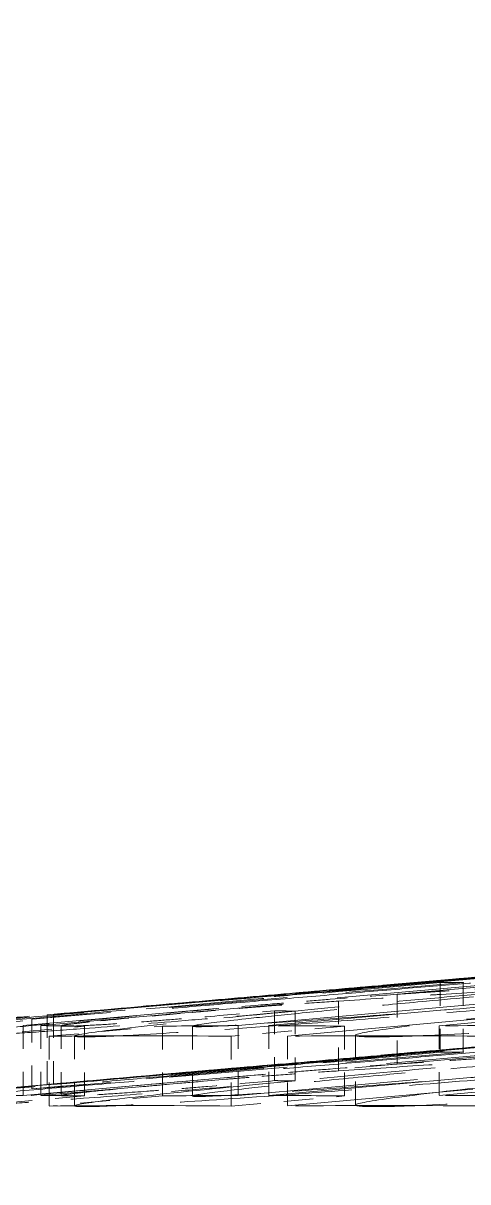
# Model space of a CAD drawing. Header units: millimetres. Extents: x 36 to 2484, y 36 to 1746.
# Drawn here: x 1453.62 to 1455.54, y 1327.18 to 1332.18 of the extents above; entities that cross this region are included whole.
import ezdxf

# ---------------------------------------------------------------- set-up
doc = ezdxf.new("R2010")
doc.units = ezdxf.units.MM
doc.header["$LTSCALE"] = 6
doc.linetypes.add('HIDDEN', pattern=[9.525, 6.35, -3.175])
doc.layers.add('가는파선_A3', color=7, linetype='HIDDEN', lineweight=13, true_color=0x008000)

msp = doc.modelspace()

# ---------------------------------------------------------------- linework, layer by layer
at = {"layer": '가는파선_A3', "ltscale": 0.027561}
for p, q in [((1457.5927, 1328.2029), (1453.6217, 1327.8529)), ((1453.698, 1327.8529), (1457.669, 1328.2029)), ((1454.5494, 1327.8529), (1458.4622, 1328.2029)), ((1458.5941, 1328.2029), (1454.6814, 1327.8529)), ((1453.6217, 1327.5518), (1457.5927, 1327.9017)), ((1457.669, 1327.9017), (1453.698, 1327.5518)), ((1458.4622, 1327.9017), (1454.5494, 1327.5518)), ((1454.6814, 1327.5518), (1458.5941, 1327.9017))]:
    msp.add_line(p, q, dxfattribs=at)
at = {"layer": '가는파선_A3', "ltscale": 0.023739}
for p, q in [((1453.726, 1327.8998), (1457.1733, 1328.2014)), ((1457.2001, 1328.2014), (1453.7529, 1327.8998)), ((1457.1733, 1327.9002), (1453.726, 1327.5987)), ((1453.7529, 1327.5987), (1457.2001, 1327.9002))]:
    msp.add_line(p, q, dxfattribs=at)
at = {"layer": '가는파선_A3', "ltscale": 0.031018}
for p, q in [((1454.763, 1327.8077), (1459.0931, 1328.2013)), ((1459.0931, 1327.9001), (1454.763, 1327.5065))]:
    msp.add_line(p, q, dxfattribs=at)
at = {"layer": '가는파선_A3', "ltscale": 0.011434}
msp.add_line((1456.2596, 1328.1221), (1454.5917, 1327.9761), dxfattribs=at)
at = {"layer": '가는파선_A3', "ltscale": 0.001975}
for p, q in [((1455.421, 1328.0391), (1455.421, 1327.738)), ((1455.5213, 1328.0391), (1455.5213, 1327.738)), ((1454.9822, 1327.9588), (1454.9822, 1327.6577)), ((1455.2359, 1327.9882), (1455.2359, 1327.687)), ((1453.726, 1327.8998), (1453.726, 1327.5987)), ((1453.7529, 1327.8998), (1453.7529, 1327.5987)), ((1454.7072, 1327.9167), (1454.7072, 1327.6156)), ((1454.7964, 1327.9156), (1454.7964, 1327.6145)), ((1453.6217, 1327.8529), (1453.6217, 1327.5518)), ((1453.6598, 1327.8806), (1453.6598, 1327.5795)), ((1453.698, 1327.8529), (1453.698, 1327.5518)), ((1453.7863, 1327.8525), (1453.7863, 1327.5513)), ((1453.8871, 1327.8506), (1453.8871, 1327.5495)), ((1454.2227, 1327.8506), (1454.2227, 1327.5495)), ((1454.3524, 1327.8505), (1454.3524, 1327.5493)), ((1454.5494, 1327.8529), (1454.5494, 1327.5518)), ((1454.6814, 1327.8529), (1454.6814, 1327.5518)), ((1455.0088, 1327.8506), (1455.0088, 1327.5495)), ((1455.417, 1327.8525), (1455.417, 1327.5513)), ((1453.7337, 1327.8069), (1453.7337, 1327.5057)), ((1453.8436, 1327.8081), (1453.8436, 1327.5069)), ((1454.5197, 1327.8069), (1454.5197, 1327.5057)), ((1454.763, 1327.8077), (1454.763, 1327.5065)), ((1455.0563, 1327.8113), (1455.0563, 1327.5101))]:
    msp.add_line(p, q, dxfattribs=at)
at = {"layer": '가는파선_A3', "ltscale": 0.009545}
for p, q in [((1456.759, 1327.9745), (1455.417, 1327.8525)), ((1455.417, 1327.5513), (1456.759, 1327.6733))]:
    msp.add_line(p, q, dxfattribs=at)
at = {"layer": '가는파선_A3', "ltscale": 0.003358}
for p, q in [((1453.3907, 1327.8069), (1453.8871, 1327.8506)), ((1453.7337, 1327.8069), (1454.2227, 1327.8506)), ((1455.0088, 1327.8506), (1454.5197, 1327.8069)), ((1453.8871, 1327.5495), (1453.3907, 1327.5057)), ((1454.2227, 1327.5495), (1453.7337, 1327.5057)), ((1454.5197, 1327.5057), (1455.0088, 1327.5495))]:
    msp.add_line(p, q, dxfattribs=at)
at = {"layer": '가는파선_A3', "ltscale": 0.03505}
msp.add_line((1454.5917, 1327.675), (1449.5087, 1327.2303), dxfattribs=at)
at = {"layer": '가는파선_A3', "ltscale": 0.340571}
msp.add_circle((1483.7631, 1267.1274), 65.0523, dxfattribs=at)
at = {"layer": '가는파선_A3', "ltscale": 0.340297}
msp.add_circle((1483.7631, 1267.1274), 65, dxfattribs=at)
at = {"layer": '가는파선_A3', "ltscale": 0.338101}
msp.add_circle((1483.7631, 1267.1274), 64.5807, dxfattribs=at)
at = {"layer": '가는파선_A3', "ltscale": 0.335061}
msp.add_circle((1483.7631, 1267.1274), 64, dxfattribs=at)
at = {"layer": '가는파선_A3', "ltscale": 0.349222}
msp.add_circle((1483.7631, 1267.1274), 63.5283, dxfattribs=at)
at = {"layer": '가는파선_A3', "ltscale": 0.013393}
for centre, major_axis, ratio in [((1845.262, -4006.5166), (0, 5352.0301), 0.902126), ((1867.5665, -4006.5166), (0, 5352.0301), 0.953508), ((1845.262, -4006.8177), (0, 5352.0301), 0.902126), ((1867.5665, -4006.8177), (0, 5352.03), 0.953508)]:
    msp.add_ellipse(centre, major_axis=major_axis, ratio=ratio, start_param=0.08083, end_param=0.081196, dxfattribs=at)
at = {"layer": '가는파선_A3', "ltscale": 0.00978}
for centre in [(1455.4711, 602.8094), (1455.4711, 602.5083)]:
    msp.add_ellipse(centre, major_axis=(0, 725.2301), ratio=0.069942, start_param=6.282197, end_param=6.284174, dxfattribs=at)
at = {"layer": '가는파선_A3', "ltscale": 0.00306}
for centre, major_axis in [((-2227.4869, 963.5555), (3682.8947, 364.4383)), ((-2227.4877, 963.2543), (3682.8955, 364.4384))]:
    msp.add_ellipse(centre, major_axis=major_axis, ratio=0.000317, start_param=0.00963, end_param=0.015789, dxfattribs=at)
at = {"layer": '가는파선_A3', "ltscale": 0.010732}
for centre, ratio, start_param, end_param in [((1453.6598, 577.9342), 0.120227, 6.280665, 6.282762), ((1454.6155, 577.9342), 0.20778, 0.000424, 0.00252), ((1453.6598, 577.6331), 0.120227, 6.280665, 6.282762), ((1454.6155, 577.6331), 0.20778, 0.000424, 0.00252)]:
    msp.add_ellipse(centre, major_axis=(0, 749.9188), ratio=ratio, start_param=start_param, end_param=end_param, dxfattribs=at)
at = {"layer": '가는파선_A3', "ltscale": 0.010755}
for centre, ratio, start_param, end_param in [((1454.6153, 577.9332), 0.20778, 6.280661, 6.282762), ((1453.6599, 577.632), 0.120227, 0.000424, 0.002525), ((1454.6153, 577.632), 0.20778, 6.280661, 6.282762)]:
    msp.add_ellipse(centre, major_axis=(0, 749.9198), ratio=ratio, start_param=start_param, end_param=end_param, dxfattribs=at)
at = {"layer": '가는파선_A3', "ltscale": 0.016442}
for centre in [(1455.661, 578.1945), (1455.661, 577.8934)]:
    msp.add_ellipse(centre, major_axis=(0, 749.6585), ratio=0.272231, start_param=6.281178, end_param=6.284381, dxfattribs=at)
at = {"layer": '가는파선_A3', "ltscale": 0.02596}
for centre in [(1454.1263, 572.3676), (1454.1263, 572.0664)]:
    msp.add_ellipse(centre, major_axis=(0, 755.4417), ratio=0.20778, start_param=6.280679, end_param=6.285687, dxfattribs=at)
at = {"layer": '가는파선_A3', "ltscale": 0.020816}
for centre in [(1455.1799, 572.423), (1455.1799, 572.1218)]:
    msp.add_ellipse(centre, major_axis=(0, 755.3863), ratio=0.272231, start_param=6.281193, end_param=6.285212, dxfattribs=at)
at = {"layer": '가는파선_A3', "ltscale": 0.031018}
for points, weights in [([(1457.1676, 1328.1997), (1454.9969, 1328.0099), (1452.6677, 1327.8063)], [1.08758384307, 1.05178610823, 1.01590412987]), ([(1452.706, 1327.8063), (1455.0351, 1328.0099), (1457.2058, 1328.1997)], [1.01590413001, 1.0517861085, 1.08758384348]), ([(1452.6677, 1327.5051), (1454.9969, 1327.7088), (1457.1676, 1327.8986)], [1.48713007495, 1.5396558671, 1.59205833947]), ([(1457.2058, 1327.8986), (1455.0351, 1327.7088), (1452.706, 1327.5051)], [1.59205834156, 1.53965586895, 1.48713007656])]:
    msp.add_rational_spline(points, weights, degree=2, dxfattribs=at)
at = {"layer": '가는파선_A3', "ltscale": 0.033936}
for points, weights in [([(1452.7742, 1327.8046), (1455.0572, 1328.0104), (1457.1843, 1328.1996)], [1.01386850698, 1.04059279778, 1.06643421295]), ([(1457.4857, 1328.1996), (1455.2318, 1328.0104), (1452.8128, 1327.8046)], [1.06643421299, 1.0405927978, 1.01386850699]), ([(1457.1843, 1327.8985), (1455.0572, 1327.7093), (1452.7742, 1327.5034)], [1.4333048817, 1.39857360051, 1.36265572016]), ([(1452.8128, 1327.5034), (1455.2318, 1327.7093), (1457.4857, 1327.8985)], [1.36265572033, 1.3985736007, 1.4333048819])]:
    msp.add_rational_spline(points, weights, degree=2, dxfattribs=at)
at = {"layer": '가는파선_A3', "ltscale": 0.025294}
for points, weights in [([(1457.1847, 1328.2029), (1455.5027, 1328.056), (1453.726, 1327.8998)], [1.06798343851, 1.04672396351, 1.02502410884]), ([(1453.7529, 1327.8998), (1455.5178, 1328.056), (1457.1887, 1328.2029)], [1.0250241088, 1.04672396342, 1.06798343836]), ([(1453.726, 1327.5987), (1455.5027, 1327.7549), (1457.1847, 1327.9018)], [1.39842244149, 1.4280271732, 1.45703110262]), ([(1457.1887, 1327.9018), (1455.5178, 1327.7549), (1453.7529, 1327.5987)], [1.45703110158, 1.42802717226, 1.39842244066])]:
    msp.add_rational_spline(points, weights, degree=2, dxfattribs=at)
at = {"layer": '가는파선_A3', "ltscale": 0.025644}
for points, weights in [([(1452.6754, 1327.8082), (1454.479, 1327.9665), (1456.1867, 1328.1155)], [1.01265704615, 1.03405144891, 1.05501322135]), ([(1456.1867, 1327.8143), (1454.479, 1327.6654), (1452.6754, 1327.507)], [1.43795998947, 1.40938955122, 1.38022944731])]:
    msp.add_rational_spline(points, weights, degree=2, dxfattribs=at)
at = {"layer": '가는파선_A3', "ltscale": 0.025636}
for points, weights in [([(1456.1867, 1328.1155), (1454.4901, 1327.9665), (1452.6983, 1327.8082)], [1.05504726294, 1.03407170815, 1.01266456362]), ([(1452.6983, 1327.507), (1454.4901, 1327.6654), (1456.1867, 1327.8143)], [1.38045527767, 1.40963730563, 1.43823099433])]:
    msp.add_rational_spline(points, weights, degree=2, dxfattribs=at)
at = {"layer": '가는파선_A3', "ltscale": 0.013119}
for points, knots in [([(1455.7322, 1328.002), (1455.5429, 1327.9852), (1455.3557, 1327.9683), (1455.1764, 1327.9518), (1455.0129, 1327.9367), (1454.8568, 1327.9221), (1454.7118, 1327.9081), (1454.4882, 1327.8866), (1454.3028, 1327.8678), (1454.1564, 1327.8517)], [-0.1930322, -0.1930322, -0.1930322, -0.1930322, -0.1348993, -0.1348993, -0.1348993, -0.0818539, -0.0818539, -0.0818539, 0, 0, 0, 0]), ([(1454.7026, 1327.8516), (1454.8262, 1327.8606), (1454.9578, 1327.8704), (1455.0975, 1327.8812), (1455.2385, 1327.8922), (1455.3844, 1327.9038), (1455.5345, 1327.9161), (1455.6946, 1327.9293), (1455.8568, 1327.9429), (1456.0187, 1327.9568), (1456.1917, 1327.9717), (1456.3646, 1327.9868), (1456.5346, 1328.002)], [-0.1923045, -0.1923045, -0.1923045, -0.1923045, -0.1468953, -0.1468953, -0.1468953, -0.1010914, -0.1010914, -0.1010914, -0.0522115, -0.0522115, -0.0522115, 0, 0, 0, 0]), ([(1456.7795, 1328.002), (1456.5938, 1327.9852), (1456.4115, 1327.9683), (1456.2387, 1327.9518), (1456.081, 1327.9367), (1455.932, 1327.9221), (1455.7957, 1327.9081), (1455.5853, 1327.8866), (1455.4161, 1327.8678), (1455.2888, 1327.8517)], [-0.1930322, -0.1930322, -0.1930322, -0.1930322, -0.1348993, -0.1348993, -0.1348993, -0.0818539, -0.0818539, -0.0818539, 0, 0, 0, 0]), ([(1454.1564, 1327.5505), (1454.3013, 1327.5665), (1454.4844, 1327.5851), (1454.7052, 1327.6063), (1454.8521, 1327.6205), (1455.0106, 1327.6354), (1455.1768, 1327.6507), (1455.3559, 1327.6671), (1455.543, 1327.684), (1455.7322, 1327.7009)], [0, 0, 0, 0, 0.0810109, 0.0810109, 0.0810109, 0.1349101, 0.1349101, 0.1349101, 0.1930092, 0.1930092, 0.1930092, 0.1930092]), ([(1456.5346, 1327.7008), (1456.3149, 1327.6812), (1456.0902, 1327.6616), (1455.7998, 1327.637), (1455.7332, 1327.6314), (1455.4937, 1327.6115), (1455.3245, 1327.5978), (1454.9977, 1327.5723), (1454.8451, 1327.5608), (1454.7026, 1327.5505)], [0, 0, 0, 0, 0.0674657, 0.0674657, 0.087538, 0.087538, 0.1399937, 0.1399937, 0.1923332, 0.1923332, 0.1923332, 0.1923332]), ([(1455.2888, 1327.5505), (1455.4148, 1327.5665), (1455.5819, 1327.5851), (1455.7894, 1327.6063), (1455.9275, 1327.6205), (1456.0788, 1327.6354), (1456.239, 1327.6507), (1456.4117, 1327.6671), (1456.5939, 1327.684), (1456.7795, 1327.7009)], [0, 0, 0, 0, 0.0810109, 0.0810109, 0.0810109, 0.1349101, 0.1349101, 0.1349101, 0.1930092, 0.1930092, 0.1930092, 0.1930092])]:
    msp.add_open_spline(points, degree=3, knots=knots, dxfattribs=at)
at = {"layer": '가는파선_A3', "ltscale": 0.01036}
for points, knots in [([(1454.5832, 1327.8823), (1454.6422, 1327.8889), (1454.7127, 1327.8963), (1454.7934, 1327.9044), (1454.8793, 1327.913), (1454.9748, 1327.9223), (1455.0763, 1327.9319), (1455.1672, 1327.9405), (1455.2633, 1327.9495), (1455.3625, 1327.9586), (1455.5004, 1327.9713), (1455.644, 1327.9843), (1455.787, 1327.9971), (1455.8115, 1327.9992), (1455.8359, 1328.0014), (1455.8603, 1328.0036)], [-0.1509375, -0.1509375, -0.1509375, -0.1509375, -0.1178884, -0.1178884, -0.1178884, -0.082716, -0.082716, -0.082716, -0.0512499, -0.0512499, -0.0512499, -0.0074888, -0.0074888, -0.0074888, 0, 0, 0, 0]), ([(1456.4065, 1328.0036), (1456.2455, 1327.9892), (1456.0796, 1327.9746), (1455.9151, 1327.9605), (1455.8964, 1327.9588), (1455.8778, 1327.9572), (1455.8592, 1327.9557), (1455.7021, 1327.9422), (1455.544, 1327.929), (1455.3915, 1327.9166), (1455.2315, 1327.9037), (1455.0819, 1327.8921), (1454.9471, 1327.8823)], [-0.1519909, -0.1519909, -0.1519909, -0.1519909, -0.102532, -0.102532, -0.102532, -0.0969261, -0.0969261, -0.0969261, -0.0496306, -0.0496306, -0.0496306, 0, 0, 0, 0]), ([(1455.8603, 1327.7025), (1455.7156, 1327.6896), (1455.5693, 1327.6764), (1455.4282, 1327.6635), (1455.3343, 1327.6549), (1455.2427, 1327.6464), (1455.1552, 1327.6382), (1455.0373, 1327.6271), (1454.9256, 1327.6164), (1454.8256, 1327.6064), (1454.7315, 1327.5971), (1454.65, 1327.5886), (1454.5832, 1327.5812)], [0, 0, 0, 0, 0.0444352, 0.0444352, 0.0444352, 0.0739733, 0.0739733, 0.0739733, 0.1138055, 0.1138055, 0.1138055, 0.1512689, 0.1512689, 0.1512689, 0.1512689]), ([(1454.9471, 1327.5812), (1455.0809, 1327.5909), (1455.2292, 1327.6024), (1455.3878, 1327.6152), (1455.5423, 1327.6277), (1455.7026, 1327.6411), (1455.8618, 1327.6547), (1456.0437, 1327.6703), (1456.2281, 1327.6865), (1456.4065, 1327.7024)], [0, 0, 0, 0, 0.0492447, 0.0492447, 0.0492447, 0.0971799, 0.0971799, 0.0971799, 0.1519856, 0.1519856, 0.1519856, 0.1519856])]:
    msp.add_open_spline(points, degree=3, knots=knots, dxfattribs=at)
at = {"layer": '가는파선_A3', "ltscale": 0.010651}
for points, knots in [([(1455.7833, 1328.0111), (1455.6642, 1328.0035), (1455.5443, 1327.9958), (1455.4028, 1327.9865), (1455.38, 1327.9851), (1455.2324, 1327.9754), (1455.106, 1327.9671), (1454.9822, 1327.9588)], [-0.1553851, -0.1553851, -0.1553851, -0.1553851, -0.0863019, -0.0863019, -0.0730368, -0.0730368, 0, 0, 0, 0]), ([(1454.9822, 1327.6577), (1455.1036, 1327.6658), (1455.2275, 1327.6739), (1455.4682, 1327.6897), (1455.5879, 1327.6974), (1455.7326, 1327.7067), (1455.758, 1327.7083), (1455.7833, 1327.7099)], [0, 0, 0, 0, 0.0716383, 0.0716383, 0.1406887, 0.1406887, 0.155386, 0.155386, 0.155386, 0.155386])]:
    msp.add_open_spline(points, degree=3, knots=knots, dxfattribs=at)
at = {"layer": '가는파선_A3', "ltscale": 0.005893}
for points, knots in [([(1455.2359, 1327.9882), (1455.2744, 1327.9908), (1455.3144, 1327.9936), (1455.3814, 1327.9982), (1455.4086, 1328), (1455.4819, 1328.005), (1455.5298, 1328.0082), (1455.6142, 1328.0139), (1455.6509, 1328.0163), (1455.6869, 1328.0187)], [-0.08543276, -0.08543276, -0.08543276, -0.08543276, -0.06336948, -0.06336948, -0.04807605, -0.04807605, -0.02094344, -0.02094344, 0, 0, 0, 0]), ([(1455.6869, 1327.7176), (1455.6441, 1327.7147), (1455.6004, 1327.7118), (1455.5567, 1327.7089), (1455.5168, 1327.7062), (1455.4768, 1327.7035), (1455.4376, 1327.7008), (1455.4028, 1327.6985), (1455.3666, 1327.696), (1455.3304, 1327.6935), (1455.2986, 1327.6914), (1455.2668, 1327.6892), (1455.2359, 1327.687)], [0, 0, 0, 0, 0.02488886, 0.02488886, 0.02488886, 0.04760557, 0.04760557, 0.04760557, 0.06775304, 0.06775304, 0.06775304, 0.08542603, 0.08542603, 0.08542603, 0.08542603])]:
    msp.add_open_spline(points, degree=3, knots=knots, dxfattribs=at)
at = {"layer": '가는파선_A3', "ltscale": 0.004723}
for points, knots in [([(1454.287, 1327.9111), (1454.4071, 1327.9217), (1454.5291, 1327.9323), (1454.7018, 1327.9469), (1454.7543, 1327.9513), (1454.8553, 1327.9596), (1454.9027, 1327.9634), (1454.9469, 1327.9669)], [-0.07029431, -0.07029431, -0.07029431, -0.07029431, -0.03373693, -0.03373693, -0.01689853, -0.01689853, 0, 0, 0, 0]), ([(1454.9469, 1327.6657), (1454.9027, 1327.6622), (1454.8553, 1327.6584), (1454.7543, 1327.6502), (1454.7018, 1327.6458), (1454.5291, 1327.6312), (1454.4071, 1327.6206), (1454.287, 1327.61)], [0, 0, 0, 0, 0.01689853, 0.01689853, 0.03373693, 0.03373693, 0.07029431, 0.07029431, 0.07029431, 0.07029431])]:
    msp.add_open_spline(points, degree=3, knots=knots, dxfattribs=at)
at = {"layer": '가는파선_A3', "ltscale": 0.003799}
for points, knots in [([(1454.9822, 1327.9588), (1454.9315, 1327.9555), (1454.8724, 1327.9516), (1454.7616, 1327.9437), (1454.7081, 1327.9398), (1454.6519, 1327.9354)], [-0.05000902, -0.05000902, -0.05000902, -0.05000902, -0.02153685, -0.02153685, 0, 0, 0, 0]), ([(1454.6519, 1327.6342), (1454.7081, 1327.6386), (1454.7616, 1327.6426), (1454.8724, 1327.6504), (1454.9315, 1327.6544), (1454.9822, 1327.6577)], [0, 0, 0, 0, 0.02153685, 0.02153685, 0.05000902, 0.05000902, 0.05000902, 0.05000902])]:
    msp.add_open_spline(points, degree=3, knots=knots, dxfattribs=at)
at = {"layer": '가는파선_A3', "ltscale": 0.006657}
for points, knots in [([(1453.4812, 1327.8359), (1453.5333, 1327.8412), (1453.5915, 1327.847), (1453.7181, 1327.8592), (1453.7848, 1327.8655), (1453.99, 1327.8846), (1454.134, 1327.8976), (1454.287, 1327.9111)], [-0.09877191, -0.09877191, -0.09877191, -0.09877191, -0.07190106, -0.07190106, -0.04651183, -0.04651183, 0, 0, 0, 0]), ([(1454.7964, 1327.9156), (1454.7158, 1327.9085), (1454.6348, 1327.9014), (1454.5536, 1327.8945), (1454.4745, 1327.8878), (1454.3967, 1327.8812), (1454.3204, 1327.875), (1454.1596, 1327.8617), (1454.0141, 1327.8503), (1453.8825, 1327.8404)], [-0.09866619, -0.09866619, -0.09866619, -0.09866619, -0.07417285, -0.07417285, -0.07417285, -0.05029949, -0.05029949, -0.05029949, 0, 0, 0, 0]), ([(1454.287, 1327.61), (1454.1341, 1327.5965), (1453.9901, 1327.5835), (1453.7851, 1327.5644), (1453.7184, 1327.5581), (1453.5917, 1327.5458), (1453.5334, 1327.5401), (1453.4812, 1327.5347)], [0, 0, 0, 0, 0.04648823, 0.04648823, 0.07184873, 0.07184873, 0.09877102, 0.09877102, 0.09877102, 0.09877102]), ([(1453.8825, 1327.5393), (1454.0102, 1327.5489), (1454.1512, 1327.5599), (1454.3067, 1327.5727), (1454.3852, 1327.5791), (1454.4653, 1327.5858), (1454.5469, 1327.5928), (1454.6303, 1327.5999), (1454.7136, 1327.6071), (1454.7964, 1327.6145)], [0, 0, 0, 0, 0.04882522, 0.04882522, 0.04882522, 0.07346018, 0.07346018, 0.07346018, 0.0986339, 0.0986339, 0.0986339, 0.0986339])]:
    msp.add_open_spline(points, degree=3, knots=knots, dxfattribs=at)
at = {"layer": '가는파선_A3', "ltscale": 0.003187}
for points, knots in [([(1454.2979, 1327.9053), (1454.2595, 1327.9019), (1454.222, 1327.8986), (1454.1856, 1327.8953), (1454.1496, 1327.892), (1454.1155, 1327.8888), (1454.0832, 1327.8858), (1454.0138, 1327.8793), (1453.9561, 1327.8736), (1453.9079, 1327.8687)], [-0.04793632, -0.04793632, -0.04793632, -0.04793632, -0.03626119, -0.03626119, -0.03626119, -0.02472921, -0.02472921, -0.02472921, 0, 0, 0, 0]), ([(1453.9079, 1327.5676), (1453.9557, 1327.5725), (1454.0128, 1327.5781), (1454.0813, 1327.5845), (1454.1139, 1327.5876), (1454.1483, 1327.5907), (1454.1846, 1327.594), (1454.2214, 1327.5974), (1454.2592, 1327.6007), (1454.2979, 1327.6042)], [0, 0, 0, 0, 0.02450345, 0.02450345, 0.02450345, 0.03615238, 0.03615238, 0.03615238, 0.04793266, 0.04793266, 0.04793266, 0.04793266])]:
    msp.add_open_spline(points, degree=3, knots=knots, dxfattribs=at)
at = {"layer": '가는파선_A3', "ltscale": 0.00396}
for points, knots in [([(1454.1552, 1327.871), (1454.194, 1327.8739), (1454.2354, 1327.8771), (1454.2794, 1327.8807), (1454.3221, 1327.8841), (1454.3666, 1327.8877), (1454.4129, 1327.8915), (1454.5095, 1327.8995), (1454.6084, 1327.908), (1454.7072, 1327.9167)], [-0.05930987, -0.05930987, -0.05930987, -0.05930987, -0.04445241, -0.04445241, -0.04445241, -0.03006034, -0.03006034, -0.03006034, 0, 0, 0, 0]), ([(1454.7072, 1327.6156), (1454.6106, 1327.6071), (1454.5139, 1327.5987), (1454.4192, 1327.5909), (1454.3718, 1327.5869), (1454.3262, 1327.5832), (1454.2825, 1327.5797), (1454.2373, 1327.5761), (1454.1949, 1327.5728), (1454.1552, 1327.5698)], [0, 0, 0, 0, 0.02938408, 0.02938408, 0.02938408, 0.04409024, 0.04409024, 0.04409024, 0.05929276, 0.05929276, 0.05929276, 0.05929276])]:
    msp.add_open_spline(points, degree=3, knots=knots, dxfattribs=at)
at = {"layer": '가는파선_A3', "ltscale": 0.002448}
for points, knots in [([(1454.6519, 1327.9354), (1454.6314, 1327.9338), (1454.6089, 1327.932), (1454.585, 1327.93), (1454.5589, 1327.9279), (1454.5315, 1327.9256), (1454.5037, 1327.9232), (1454.4699, 1327.9203), (1454.4348, 1327.9173), (1454.3997, 1327.9142), (1454.3654, 1327.9113), (1454.3311, 1327.9082), (1454.2979, 1327.9053)], [-0.03662174, -0.03662174, -0.03662174, -0.03662174, -0.02883834, -0.02883834, -0.02883834, -0.02036645, -0.02036645, -0.02036645, -0.01007241, -0.01007241, -0.01007241, 0, 0, 0, 0]), ([(1454.2979, 1327.6042), (1454.3438, 1327.6082), (1454.3919, 1327.6124), (1454.4391, 1327.6165), (1454.4601, 1327.6183), (1454.4809, 1327.6201), (1454.5013, 1327.6218), (1454.5295, 1327.6242), (1454.5574, 1327.6266), (1454.5839, 1327.6288), (1454.6083, 1327.6308), (1454.6311, 1327.6326), (1454.6519, 1327.6342)], [0, 0, 0, 0, 0.01394129, 0.01394129, 0.01394129, 0.02013522, 0.02013522, 0.02013522, 0.02873598, 0.02873598, 0.02873598, 0.03663517, 0.03663517, 0.03663517, 0.03663517])]:
    msp.add_open_spline(points, degree=3, knots=knots, dxfattribs=at)
at = {"layer": '가는파선_A3', "ltscale": 0.004274}
for points, weights in [([(1454.7072, 1327.9167), (1454.7518, 1327.9163), (1454.7964, 1327.9156)], [1.00077910882, 1.00074047276, 1.00067786633]), ([(1454.7964, 1327.6145), (1454.7518, 1327.6152), (1454.7072, 1327.6156)], [1.00067786633, 1.00074047276, 1.00077910882])]:
    msp.add_rational_spline(points, weights, degree=2, dxfattribs=at)
at = {"layer": '가는파선_A3', "ltscale": 0.005746}
for points, knots in [([(1453.9079, 1327.8687), (1453.8763, 1327.8655), (1453.8528, 1327.8629), (1453.8353, 1327.8608), (1453.8149, 1327.8583), (1453.8024, 1327.8565), (1453.7952, 1327.8551), (1453.7888, 1327.854), (1453.7862, 1327.8531), (1453.7863, 1327.8524), (1453.7866, 1327.8514), (1453.7931, 1327.8509), (1453.803, 1327.8508), (1453.8058, 1327.8507), (1453.8088, 1327.8507), (1453.8121, 1327.8507)], [-0.08303122, -0.08303122, -0.08303122, -0.08303122, -0.06683243, -0.06683243, -0.06683243, -0.04798551, -0.04798551, -0.04798551, -0.03155383, -0.03155383, -0.03155383, -0.00700456, -0.00700456, -0.00700456, 0, 0, 0, 0]), ([(1453.8121, 1327.5495), (1453.8032, 1327.5495), (1453.7958, 1327.5497), (1453.7912, 1327.5501), (1453.7871, 1327.5505), (1453.7854, 1327.551), (1453.7869, 1327.5519), (1453.7879, 1327.5524), (1453.7906, 1327.5531), (1453.7952, 1327.554), (1453.8024, 1327.5554), (1453.8149, 1327.5572), (1453.8353, 1327.5596), (1453.8529, 1327.5617), (1453.8764, 1327.5643), (1453.9079, 1327.5676)], [0, 0, 0, 0, 0.01902954, 0.01902954, 0.01902954, 0.03610367, 0.03610367, 0.03610367, 0.04797072, 0.04797072, 0.04797072, 0.06684625, 0.06684625, 0.06684625, 0.08303265, 0.08303265, 0.08303265, 0.08303265])]:
    msp.add_open_spline(points, degree=3, knots=knots, dxfattribs=at)
at = {"layer": '가는파선_A3', "ltscale": 0.005607}
for points, knots in [([(1453.8121, 1327.8507), (1453.8262, 1327.8507), (1453.847, 1327.8512), (1453.8775, 1327.8527), (1453.9036, 1327.8539), (1453.9374, 1327.8558), (1453.9815, 1327.8586), (1454.0278, 1327.8616), (1454.0848, 1327.8656), (1454.1552, 1327.871)], [-0.08281526, -0.08281526, -0.08281526, -0.08281526, -0.05273465, -0.05273465, -0.05273465, -0.02701109, -0.02701109, -0.02701109, 0, 0, 0, 0]), ([(1454.1552, 1327.5698), (1454.0846, 1327.5645), (1454.0274, 1327.5604), (1453.981, 1327.5574), (1453.9371, 1327.5546), (1453.9034, 1327.5527), (1453.8774, 1327.5515), (1453.847, 1327.5501), (1453.8262, 1327.5495), (1453.8121, 1327.5495)], [0, 0, 0, 0, 0.02709061, 0.02709061, 0.02709061, 0.05275455, 0.05275455, 0.05275455, 0.08281702, 0.08281702, 0.08281702, 0.08281702])]:
    msp.add_open_spline(points, degree=3, knots=knots, dxfattribs=at)
at = {"layer": '가는파선_A3', "ltscale": 0.010596}
for points, knots in [([(1454.1564, 1327.8517), (1454.0177, 1327.8364), (1453.9206, 1327.8244), (1453.8744, 1327.8164), (1453.8275, 1327.8082), (1453.836, 1327.8046), (1453.887, 1327.8046)], [-0.1568633, -0.1568633, -0.1568633, -0.1568633, -0.0789212, -0.0789212, -0.0789212, 0, 0, 0, 0]), ([(1455.2888, 1327.8517), (1455.1683, 1327.8364), (1455.0908, 1327.8244), (1455.0654, 1327.8164), (1455.0397, 1327.8082), (1455.0693, 1327.8046), (1455.1411, 1327.8046)], [-0.1568633, -0.1568633, -0.1568633, -0.1568633, -0.0789212, -0.0789212, -0.0789212, 0, 0, 0, 0]), ([(1453.887, 1327.5035), (1453.8362, 1327.5035), (1453.8276, 1327.507), (1453.8741, 1327.5152), (1453.9202, 1327.5232), (1454.0174, 1327.5352), (1454.1564, 1327.5505)], [0, 0, 0, 0, 0.0787444, 0.0787444, 0.0787444, 0.156864, 0.156864, 0.156864, 0.156864]), ([(1455.1411, 1327.5035), (1455.0695, 1327.5035), (1455.0399, 1327.507), (1455.0653, 1327.5152), (1455.0905, 1327.5232), (1455.1681, 1327.5352), (1455.2888, 1327.5505)], [0, 0, 0, 0, 0.0787444, 0.0787444, 0.0787444, 0.156864, 0.156864, 0.156864, 0.156864])]:
    msp.add_open_spline(points, degree=3, knots=knots, dxfattribs=at)
at = {"layer": '가는파선_A3', "ltscale": 0.010618}
for points, knots in [([(1453.887, 1327.8046), (1453.9381, 1327.8046), (1454.0293, 1327.8082), (1454.1712, 1327.8163), (1454.3111, 1327.8244), (1454.4908, 1327.8364), (1454.7026, 1327.8516)], [-0.1571839, -0.1571839, -0.1571839, -0.1571839, -0.0780276, -0.0780276, -0.0780276, 0, 0, 0, 0]), ([(1455.1411, 1327.8046), (1455.213, 1327.8046), (1455.3237, 1327.8082), (1455.4832, 1327.8163), (1455.6404, 1327.8244), (1455.8342, 1327.8364), (1456.0576, 1327.8516)], [-0.1571839, -0.1571839, -0.1571839, -0.1571839, -0.0780276, -0.0780276, -0.0780276, 0, 0, 0, 0]), ([(1454.7026, 1327.5505), (1454.5025, 1327.5361), (1454.3307, 1327.5245), (1454.194, 1327.5165), (1454.0392, 1327.5074), (1453.9409, 1327.5035), (1453.887, 1327.5035)], [0, 0, 0, 0, 0.0737113, 0.0737113, 0.0737113, 0.1571855, 0.1571855, 0.1571855, 0.1571855]), ([(1456.0576, 1327.5505), (1455.8466, 1327.5361), (1455.6615, 1327.5245), (1455.5087, 1327.5165), (1455.3357, 1327.5074), (1455.2169, 1327.5035), (1455.1411, 1327.5035)], [0, 0, 0, 0, 0.0737113, 0.0737113, 0.0737113, 0.1571855, 0.1571855, 0.1571855, 0.1571855])]:
    msp.add_open_spline(points, degree=3, knots=knots, dxfattribs=at)
at = {"layer": '가는파선_A3', "ltscale": 0.007095}
msp.add_open_spline([(1454.3775, 1327.8484), (1454.3442, 1327.8484), (1454.3435, 1327.8511), (1454.3783, 1327.8569), (1454.4146, 1327.8628), (1454.487, 1327.8717), (1454.5832, 1327.8823)], degree=3, knots=[-0.1054434, -0.1054434, -0.1054434, -0.1054434, -0.0538676, -0.0538676, -0.0538676, 0, 0, 0, 0], dxfattribs=at)
at = {"layer": '가는파선_A3', "ltscale": 0.007116}
for points, knots in [([(1454.9471, 1327.8823), (1454.8004, 1327.8716), (1454.6713, 1327.8628), (1454.5709, 1327.8568), (1454.4745, 1327.8511), (1454.411, 1327.8484), (1454.3775, 1327.8484)], [-0.1057833, -0.1057833, -0.1057833, -0.1057833, -0.0518207, -0.0518207, -0.0518207, 0, 0, 0, 0]), ([(1454.3775, 1327.5472), (1454.411, 1327.5472), (1454.4744, 1327.55), (1454.5706, 1327.5557), (1454.671, 1327.5617), (1454.8002, 1327.5705), (1454.9471, 1327.5812)], [0, 0, 0, 0, 0.0517531, 0.0517531, 0.0517531, 0.1057825, 0.1057825, 0.1057825, 0.1057825])]:
    msp.add_open_spline(points, degree=3, knots=knots, dxfattribs=at)
at = {"layer": '가는파선_A3', "ltscale": 0.009547}
for points, knots in [([(1453.8825, 1327.8404), (1453.8014, 1327.8343), (1453.7293, 1327.8291), (1453.5979, 1327.82), (1453.541, 1327.8163), (1453.4441, 1327.8106), (1453.4043, 1327.8085), (1453.3315, 1327.8054), (1453.3029, 1327.8046), (1453.2832, 1327.8046)], [-0.1395338, -0.1395338, -0.1395338, -0.1395338, -0.1084482, -0.1084482, -0.0756633, -0.0756633, -0.0422019, -0.0422019, 0, 0, 0, 0]), ([(1453.2832, 1327.5035), (1453.3038, 1327.5035), (1453.3341, 1327.5043), (1453.4088, 1327.5076), (1453.4467, 1327.5096), (1453.5408, 1327.5152), (1453.598, 1327.5189), (1453.7296, 1327.528), (1453.8016, 1327.5332), (1453.8825, 1327.5393)], [0, 0, 0, 0, 0.0441209, 0.0441209, 0.0755689, 0.0755689, 0.1085291, 0.1085291, 0.1395356, 0.1395356, 0.1395356, 0.1395356])]:
    msp.add_open_spline(points, degree=3, knots=knots, dxfattribs=at)
at = {"layer": '가는파선_A3', "ltscale": 0.007094}
msp.add_open_spline([(1454.5832, 1327.5812), (1454.49, 1327.5709), (1454.4189, 1327.5622), (1454.3816, 1327.5563), (1454.3629, 1327.5533), (1454.3531, 1327.551), (1454.3524, 1327.5495), (1454.3517, 1327.548), (1454.3604, 1327.5472), (1454.3775, 1327.5472)], degree=3, knots=[0, 0, 0, 0, 0.052226, 0.052226, 0.052226, 0.078355, 0.078355, 0.078355, 0.104906, 0.104906, 0.104906, 0.104906], dxfattribs=at)

doc.saveas('drawing.dxf')
